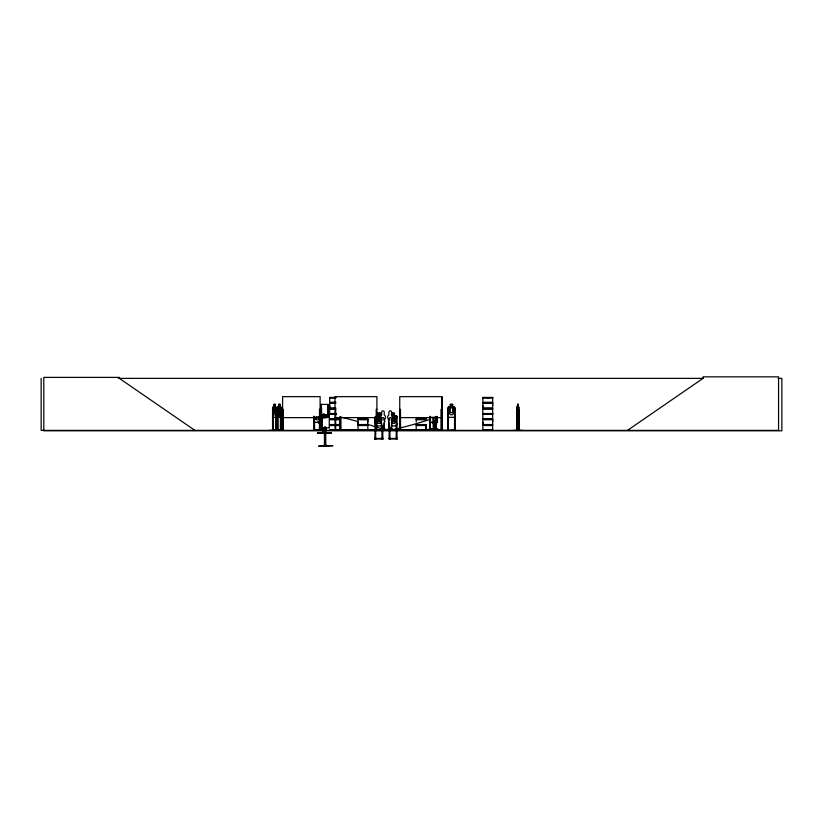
<?xml version="1.0" encoding="UTF-8"?>
<svg xmlns="http://www.w3.org/2000/svg" width="823" height="823" viewBox="0 0 823 823"><rect width="100%" height="100%" fill="white"/><g stroke="black" fill="none" stroke-linecap="round" stroke-linejoin="round"><path stroke-width="1.23" d="M327.482 416.304L327.461 417.045L327.41 415.656M335.877 408.043L329.704 408.043L329.714 405.636M358.005 424.545L358.005 419.73L367.819 419.73L367.809 424.545L358.005 424.545L358.015 422.137M367.809 422.137L367.809 419.73M482.864 424.545L482.864 419.73L492.679 419.73L492.668 424.545L482.864 424.545L482.875 422.137M482.864 408.043L482.864 403.229L492.679 403.229L492.668 408.043L482.864 408.043L482.875 405.636M492.668 422.137L492.668 419.73M492.668 405.636L492.668 403.229M445.963 430.357L416.222 430.038M429.647 416.366L429.627 422.528L437.445 422.611L437.414 416.407M430.408 416.366L430.388 422.538L429.627 422.528L429.575 420.862L430.45 420.862M323.851 415.564L322.318 417.59L322.318 417.045L325.311 417.045L325.352 414.699M383.755 429.585L384.115 422.837A1.749 1.749 0 0 0 383.755 420.09C385.349 416.654 380.411 416.654 382.006 420.09A1.749 1.749 0 0 0 381.646 422.837L382.006 429.585M391.234 429.585L391.594 422.837A1.749 1.749 0 0 0 391.234 420.09C392.828 416.654 387.89 416.654 389.485 420.09A1.749 1.749 0 0 0 389.125 422.837L389.485 429.585M383.076 428.186L383.076 427.631M482.803 413.712L482.875 409.021L492.679 409.021L492.679 413.66L482.834 413.866M275.87 417.323L276.343 407.817L275.108 406.912M276.302 414.741L275.942 417.323L273.164 417.323M280.633 417.323L281.034 414.751M280.931 429.976L281.106 407.817M516.947 407.869L517.214 406.912M517.029 407.869L517.225 406.994L518.696 406.994M397.036 423.382L396.233 425.954L391.388 425.954M455.284 414.751L454.399 417.323L448.453 417.323M320.631 417.23L321.495 414.741M321.577 414.751L320.692 417.323L314.633 417.323M321.587 419.781L320.692 422.343L314.633 422.343L313.923 416.325M280.376 430.316L280.417 414.339M273.246 406.912L273.236 417.323L272.804 414.751M277.618 407.869L278.04 406.912M374.558 438.957L383.23 438.957M397.159 438.947L389.022 438.947M389.084 438.608L389.238 427.898M317.267 417.199C316.845 420.018 313.841 418.979 316.629 416.757M380.555 417.642L379.496 419.432C383.106 423.125 379.928 423.896 378.95 419.997C377.86 424.082 374.979 422.59 378.436 419.442C374.938 415.913 378.014 415.131 378.991 418.845L380.74 416.428M391.532 421.314L392.633 419.442M322.318 417.59L323.593 415.564M278.843 406.994L278.267 407.858L278.843 414.741L279.923 414.741L280.499 412.673L279.923 406.994M322.318 417.045L323.851 415.286M382.088 430.141L381.419 429.956M383.734 430.357L384.434 430.336L384.063 429.956M383.693 430.234L384.783 419.082A2.623 2.623 0 0 0 384.238 414.957L384.238 412.117A1.307 1.307 0 0 0 382.921 410.811A1.307 1.307 0 0 0 381.615 412.117L381.615 414.957A2.623 2.623 0 0 0 381.07 419.082L381.615 429.184L384.238 429.184L383.981 429.956M384.68 430.357L384.886 428.66L384.588 429.75L381.265 429.75L380.956 428.66L380.998 430.182M385.185 430.357L381.275 430.336M389.33 430.357L388.281 430.028L388.281 428.66L388.579 429.75L391.902 429.75L392.211 428.66L392.52 430.336L391.851 430.367M388.97 429.956C390.205 430.552 388.651 430.635 389.063 429.236M388.065 430.357L392.211 430.028L391.172 430.141M391.028 430.367L391.666 430.357M391.542 430.367L388.878 430.244M324.025 417.673L325.867 416.243L326.659 417.302M335.887 413.66L329.684 413.866M482.864 430.162L482.875 425.512L492.679 425.512L492.679 430.162L482.844 430.347M627.476 430.378L703.027 378.374L703.027 376.841L778.568 376.841L778.568 430.378L41.15 430.378L41.15 378.374M381.543 415.625L377.757 415.625L376.461 416.489L376.461 421.304L377.757 423.372L380.164 423.372L381.45 421.304L381.45 417.693M280.643 430.316L280.972 409.401M384.125 430.162L381.399 430.244L381.934 430.141M391.295 422.559L393.147 419.997C394.124 423.896 397.314 423.125 393.703 419.432C396.799 416.561 394.31 414.864 393.199 418.845L392.324 417.333M326.484 415.492L329.354 415.841L329.354 417.045L329.354 415.841M118.389 378.374L703.418 378.374M777.992 378.374L781.85 378.374L781.85 430.81L43.804 430.81L43.804 377.387L119.356 377.387L119.356 378.374L194.897 430.378M329.694 397.427L335.887 397.427M482.854 397.427L492.689 397.427M335.887 397.612L329.694 397.591L329.714 402.262L335.877 402.262M333.901 397.818L335.321 397.818M487.062 397.818L488.481 397.818M329.714 397.9L335.877 397.9M482.875 397.9L492.668 397.9M329.632 402.601L334.611 402.601M482.792 402.601L492.74 402.601M329.632 402.9L334.611 402.9M482.792 402.9L492.74 402.9M335.877 403.229L329.704 403.229L329.704 408.043M278.73 406.912L278.73 404.33L279.954 404.33L279.954 406.912M517.564 404.33L518.295 404.33L518.5 407.858L518.181 414.741L517.585 414.741L517.266 412.673L517.646 404.33L517.132 406.912M273.997 404.412L275.149 404.412M278.771 404.412L279.923 404.412M450.294 404.412L452.671 404.412M517.585 404.412L518.264 404.412M274.954 404.844L274.265 404.844L274.265 405.708L274.954 405.708M517.698 404.844L517.698 405.708M273.174 406.912L274.038 406.912M278.863 406.912L277.948 406.912L277.577 407.838L277.68 430.378M279.882 406.912L280.705 406.912M450.222 406.912L448.484 406.912L447.671 407.838L447.712 430.378L447.794 429.606M452.732 406.912L454.389 406.912M273.195 406.994L275.921 406.994M277.958 406.994L280.684 406.994M448.514 406.994L454.358 406.994M272.804 407.838L272.804 430.326M276.343 407.817L276.219 430.378M278.843 407.858L279.923 407.858L279.923 412.673L278.843 412.673M516.926 407.838L516.978 430.378M518.85 407.817L518.912 430.378M329.632 408.383L334.611 408.383M482.792 408.383L492.74 408.383M329.632 408.681L334.611 408.681M482.792 408.681L492.74 408.681M335.877 409.021L329.704 409.021L329.704 413.66M275.664 409.401L276.219 409.401M319.386 409.401L320.147 409.401M321.495 409.401L320.785 409.401L320.867 430.378M334.971 409.401L335.681 409.401L335.671 430.378L335.599 429.606M376.924 409.401L376.214 409.401L376.132 430.378M399.752 409.401L400.472 409.401L400.554 430.378M441.704 409.401L440.994 409.401L440.994 430.378L440.912 429.606M442.177 409.401L441.817 430.378M447.64 409.401L448.391 409.401M455.253 409.401L454.502 409.401L454.553 430.378M516.998 409.401L517.194 430.378M329.714 413.537L335.877 413.537M482.875 413.537L492.668 413.537M329.694 413.918L335.887 413.918M482.854 413.918L492.689 413.866M329.694 414.092L335.887 414.092M329.714 414.401L335.877 414.401M482.875 414.401L492.668 414.401M277.577 414.751L278.03 417.323M320.847 414.895L327.996 414.895L327.996 404.412L320.847 404.412L320.847 407.91M326.659 415.409L325.939 416.469L323.161 414.298M327.41 416.304L328.223 416.304M391.954 416.489L394.361 416.489L394.361 421.304L391.954 421.304L391.954 418.897M327.564 416.736L326.484 417.148M329.354 417.045L327.41 416.973L327.544 415.841M277.937 417.323L280.715 417.323M430.306 417.323L435.274 417.323M518.706 417.323L517.122 417.323L516.926 414.751L517.204 417.323M282.608 417.631L320.147 417.631L318.913 419.761L316.505 419.761L315.219 417.703M334.971 417.631L376.924 417.631M399.762 417.631L441.704 417.631M396.943 418.033L396.233 418.033L396.233 439.009L396.151 438.237L397.025 438.237M329.704 418.753L339.518 418.753M358.005 418.753L367.819 418.753M416.212 418.753L426.026 418.753M329.632 419.092L339.58 419.092M357.943 419.092L367.891 419.092M416.14 419.092L426.088 419.092M482.792 419.092L492.74 419.092M329.632 419.391L339.58 419.391M357.943 419.391L367.891 419.391M416.14 419.391L426.088 419.391M482.792 419.391L492.74 419.391M329.704 419.73L339.518 419.73M426.026 419.73L416.212 419.73L416.222 422.137M437.445 420.862L436.571 420.862L436.571 422.611M433.186 421.088L433.186 423.269L433.834 423.269M430.45 422.178L436.571 422.178M391.954 423.372L394.361 423.372L395.657 421.304L395.657 416.489L394.361 415.625L394.454 412.961L391.871 412.961L391.871 415.543M329.704 424.545L339.518 424.545M416.212 424.545L426.026 424.545M329.632 424.884L339.58 424.884M357.943 424.884L367.891 424.884M416.14 424.884L426.088 424.884M482.792 424.884L492.74 424.884M329.632 425.182L339.58 425.182M357.943 425.182L367.891 425.182M416.14 425.182L426.088 425.182M482.792 425.182L492.74 425.182M329.704 425.512L339.518 425.512M426.026 425.512L416.212 425.512L416.212 430.162L426.026 430.172L426.026 425.512L425.954 430.378M382.037 425.954L375.977 425.954L375.093 423.382L375.093 416.448M322.153 427.806L329.303 427.806M390.771 428.433L389.968 428.433L389.968 429.956M432.877 428.629L433.639 428.629M429.359 429.03L437.661 429.03M388.929 429.184L391.553 429.184L392.098 419.082A2.623 2.623 0 0 0 391.553 414.957L391.553 412.117A1.307 1.307 0 0 0 390.246 410.811A1.307 1.307 0 0 0 388.929 412.117L388.929 414.957A2.623 2.623 0 0 0 388.394 419.082L389.258 429.236M429.359 429.061L437.661 429.061M381.769 429.236L381.44 430.141M272.475 429.606L273.174 429.606M276.291 429.606L275.602 429.606L275.623 430.378M277.269 429.606L277.958 429.606M280.355 429.606L281.044 429.606M282.412 429.606L283.318 429.606M313.707 429.606L314.581 429.606L314.581 430.378L314.499 416.798M320.219 429.606L319.314 429.606L319.314 430.378M321.577 429.606L320.703 429.606L320.703 430.378M442.29 429.719L334.138 429.719L334.138 430.378M516.937 429.606L517.502 429.606M518.675 429.606L519.231 429.606M272.897 429.832L275.87 429.832M277.68 429.832L280.622 429.832M314.581 429.832L320.703 429.832M430.306 429.832L435.439 429.832M454.481 429.832L446.838 430.378M517.194 429.832L518.974 429.832M318.429 430.378L322.019 430.357M329.714 430.038L339.508 430.038M340.701 429.935L343.109 430.378M367.809 430.038L356.174 430.378M403.075 429.935L405.904 429.935M482.875 430.038L492.668 430.038M339.529 430.162L329.684 430.357M323.058 431.499L324.457 431.499M331.443 432.836L326.505 433.248M317.452 433.248L331.463 432.816L317.452 432.816L322.41 433.248M374.959 438.237L375.833 438.237L375.833 439.009M381.954 438.237L382.829 438.237L382.849 439.009L382.746 430.367M389.156 438.237L390.04 438.237L390.03 439.009M375.833 438.453L381.954 438.453M390.03 438.453L396.151 438.453M324.365 444.41L325.764 444.41L325.764 445.716L325.692 426.993M382.253 430.367L381.214 430.367L382.078 430.357M357.964 430.347L367.83 430.172L367.819 425.512L358.005 425.512L358.098 430.378M442.167 430.316L442.167 396.655M434.102 430.316L433.731 420.327L433.772 430.378M320.672 406.912L321.577 407.817L321.577 430.378M320.672 411.932L321.587 412.848M454.378 406.912L455.284 407.817L455.191 430.378M397.005 439.009L397.036 416.459L396.213 415.543L391.954 415.625L391.954 413.043M396.172 415.625L396.943 416.5M318.789 416.777C321.639 418.979 318.522 420.018 318.182 417.199M280.622 406.912L281.075 407.858M280.612 406.994L280.993 407.858M275.859 406.912L276.302 407.858M454.605 429.976L456.065 430.378M447.753 414.741L448.535 417.23L447.671 414.751M518.624 406.912L518.912 407.858M522.872 430.378L513.305 430.378M519.19 430.378L519.169 409.401L518.716 430.378M518.994 409.401L518.974 430.378M518.202 404.33L518.181 406.994M517.441 416.798L517.461 430.378M517.266 416.798L517.328 430.378M455.335 430.378L455.335 429.606L454.419 429.606L454.419 430.378M455.109 429.606L455.109 430.378M454.646 429.606L454.656 430.378M448.473 430.378L448.473 429.606L447.568 429.606L447.568 430.378M448.34 409.401L448.35 430.378M448.247 429.606L448.257 430.378M441.766 430.378L441.704 396.655L399.762 396.655L399.69 430.378M437.661 430.378L437.661 428.845L429.359 428.845L429.359 430.378M437.229 429.061L437.229 430.378M436.643 416.407L436.643 422.58M436.149 429.606L436.149 430.378M436.077 416.798L436.077 430.378M435.923 416.798L435.83 430.378M435.614 429.606L435.614 430.378M435.501 416.798L435.501 430.378M435.346 416.798L435.274 430.378M433.587 417.456L433.639 429.935M433.289 430.378L432.929 417.456M430.398 416.798L430.306 430.378M430.244 416.798L430.151 430.378M429.822 416.798L429.915 430.378M429.668 416.798L429.709 430.378M429.596 429.606L429.596 430.378M415.944 430.378L406.418 430.378M404.762 429.719L404.762 430.378M403.681 429.719L403.681 430.378M400.379 429.606L400.389 430.378M399.834 429.606L399.844 430.378M398.157 429.719L398.157 430.378M396.861 438.237L396.861 439.009M390.843 427.456L390.771 429.956M389.958 430.367L389.876 439.009M389.639 427.456L389.639 429.75M389.33 438.237L389.33 439.009M383.528 427.456L383.528 429.75M383.292 429.956L383.292 428.433L382.489 428.433L382.489 429.956M382.037 425.429L381.954 439.009M380.247 415.543L380.247 412.961L377.664 412.961L377.757 415.625M380.164 413.043L380.164 415.625M377.181 429.719L377.181 430.378M377.006 429.606L377.027 430.378M376.841 430.378L376.924 396.655L334.971 396.655L335.084 430.378M376.296 429.606L376.296 430.378M375.669 439.009L375.751 418.033L375.041 418.033L374.979 439.009M375.123 438.237L375.123 439.009M372.747 429.719L372.747 430.378M371.667 429.719L371.667 430.378M354.301 430.378L351.03 430.378M340.722 416.798L340.701 430.378L340.557 416.798M340.434 429.606L340.434 430.378M340.156 416.798L340.249 430.378M339.992 416.798L340.094 430.378M339.93 429.606L339.93 430.378M335.249 429.832L335.249 430.378M334.889 429.606L334.92 430.378M334.591 429.719L334.591 430.378M329.231 427.806L329.303 417.312L322.153 417.312L322.225 427.806M327.924 404.412L327.924 414.895M326.031 427.734L326.031 430.264M325.723 427.734L325.723 430.264M325.383 415.666L325.383 417.806M325.311 415.193L325.311 417.045M325.106 426.993L325.106 445.716M324.869 415.666L324.869 417.806M324.385 414.082L324.385 417.827M324.437 426.993L324.437 445.716M323.789 414.082L323.717 417.827M323.789 427.816L323.768 432.816M323.13 414.082L323.13 417.827M323.13 427.816L323.058 432.816M321.412 429.606L321.412 430.378M320.919 404.412L320.919 407.91M320.024 409.401L320.024 430.378L320.147 396.655L282.608 396.655L282.526 430.378M319.602 429.606L319.622 430.378M319.509 409.401L319.437 430.378M313.841 416.315L313.707 430.378M284.419 430.378L269.111 430.378M283.194 430.378L283.246 409.401L282.484 409.401L282.412 430.378M283.122 409.401L283.03 430.378L283.009 429.606M282.711 429.606L282.701 430.378M279.882 404.33L279.841 406.994M278.802 404.33L278.863 417.323M277.927 430.378L277.896 409.401L277.341 409.401L277.361 430.378M276.014 429.606L276.147 430.378M275.911 409.401L275.87 430.378M275.664 415.564L275.664 430.378M275.108 404.33L275.067 406.994M273.143 430.378L273.102 409.401L272.547 409.401L272.547 430.378M341.545 417.292A374.527 268.329 7.9 0 1 357.388 421.407M367.192 424.215A374.527 268.329 7.9 0 1 382.695 429.112M430.552 419.236A129.036 34.659 -21 0 1 391.573 429.956M327.07 414.843A1.533 1.42 -90 0 1 327.955 417.076M326.011 417.652A1.533 1.42 -90 0 1 326.34 414.843M326.217 417.652A1.533 1.42 -90 0 1 325.815 415.348A1.533 1.42 -90 0 1 327.996 415.327A1.533 1.42 -90 0 1 327.636 417.642M321.34 421.664A1.749 1.625 -90 0 1 319.684 423.588A1.749 1.625 -90 0 1 318.12 421.571M518.829 414.741L518.613 417.23L518.932 414.751M275.726 412.673L275.149 414.741L274.08 414.741L273.503 412.673L273.956 404.33L275.191 404.33L275.726 412.673M453.915 412.673L452.65 414.741L450.294 414.741L449.019 412.673L449.019 407.858L450.294 406.994L450.222 404.33L452.753 404.33L452.671 406.994L453.915 407.858L453.915 412.673M492.689 397.612L482.854 397.602L482.875 402.262L492.679 402.262L492.679 397.612M279.727 404.844L279.038 404.844L279.038 405.708L279.727 405.708L279.727 404.844M452.228 404.844L450.716 404.844L450.716 405.708L452.228 405.708L452.228 404.844M275.149 407.858L274.08 407.858L274.08 412.673L275.149 412.673L275.149 407.858M452.65 407.858L450.294 407.858L450.294 412.673L452.65 412.673L452.65 407.858M518.181 407.858L517.585 407.858L517.585 412.673L518.181 412.673L518.181 407.858M379.732 413.475L378.189 413.475L378.189 414.339L379.732 414.339L379.732 413.475M393.939 413.475L392.386 413.475L392.386 414.339L393.939 414.339L393.939 413.475M492.689 414.092L482.854 414.103L482.875 418.753L492.679 418.753L492.679 414.113M380.164 416.489L377.757 416.489L377.757 421.304L380.164 421.304L380.164 416.489M391.686 429.236L391.532 430.141L391.686 429.236M332.77 445.716L318.768 446.159L332.77 445.716"/></g></svg>
